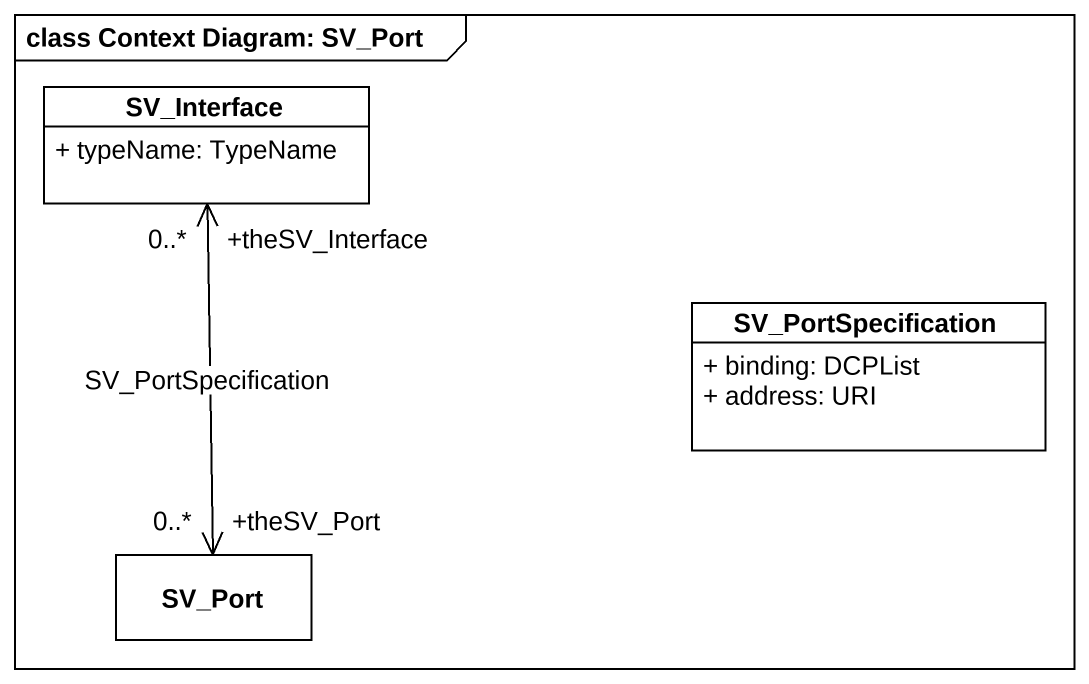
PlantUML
@startuml
mainframe class Context Diagram: SV_Port
hide circle
hide empty members
skinparam classAttributeIconSize 0
class SV_Interface {
  + typeName: TypeName
}
class SV_PortSpecification {
  + binding: DCPList
  + address: URI
}
class SV_Port
SV_Interface "+theSV_Interface\n0..*" <--> "+theSV_Port\n0..*" SV_Port : SV_PortSpecification
@enduml
